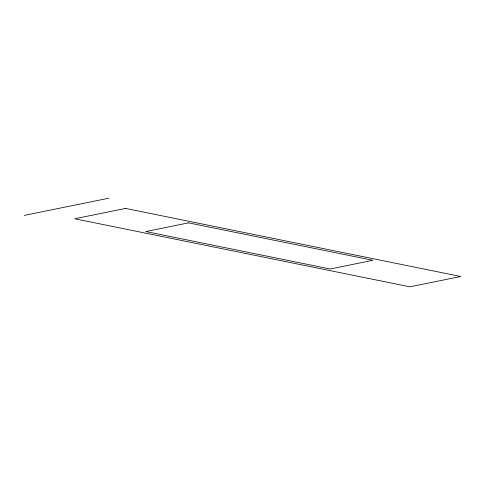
<?xml version="1.0" encoding="UTF-8"?>
<svg xmlns="http://www.w3.org/2000/svg" width="485" height="485" viewBox="0 0 485 485"><rect width="100%" height="100%" fill="white"/><g stroke="black" fill="none" stroke-linecap="round" stroke-linejoin="round"><path stroke-width="0.73" d="M24.25 215.401L108.979 198.171M125.554 208.423L74.714 218.765L409.91 286.829L460.75 276.492L125.554 208.423M188.526 222.864L145.821 231.551L330.182 268.987L372.886 260.299L188.526 222.864"/></g></svg>
